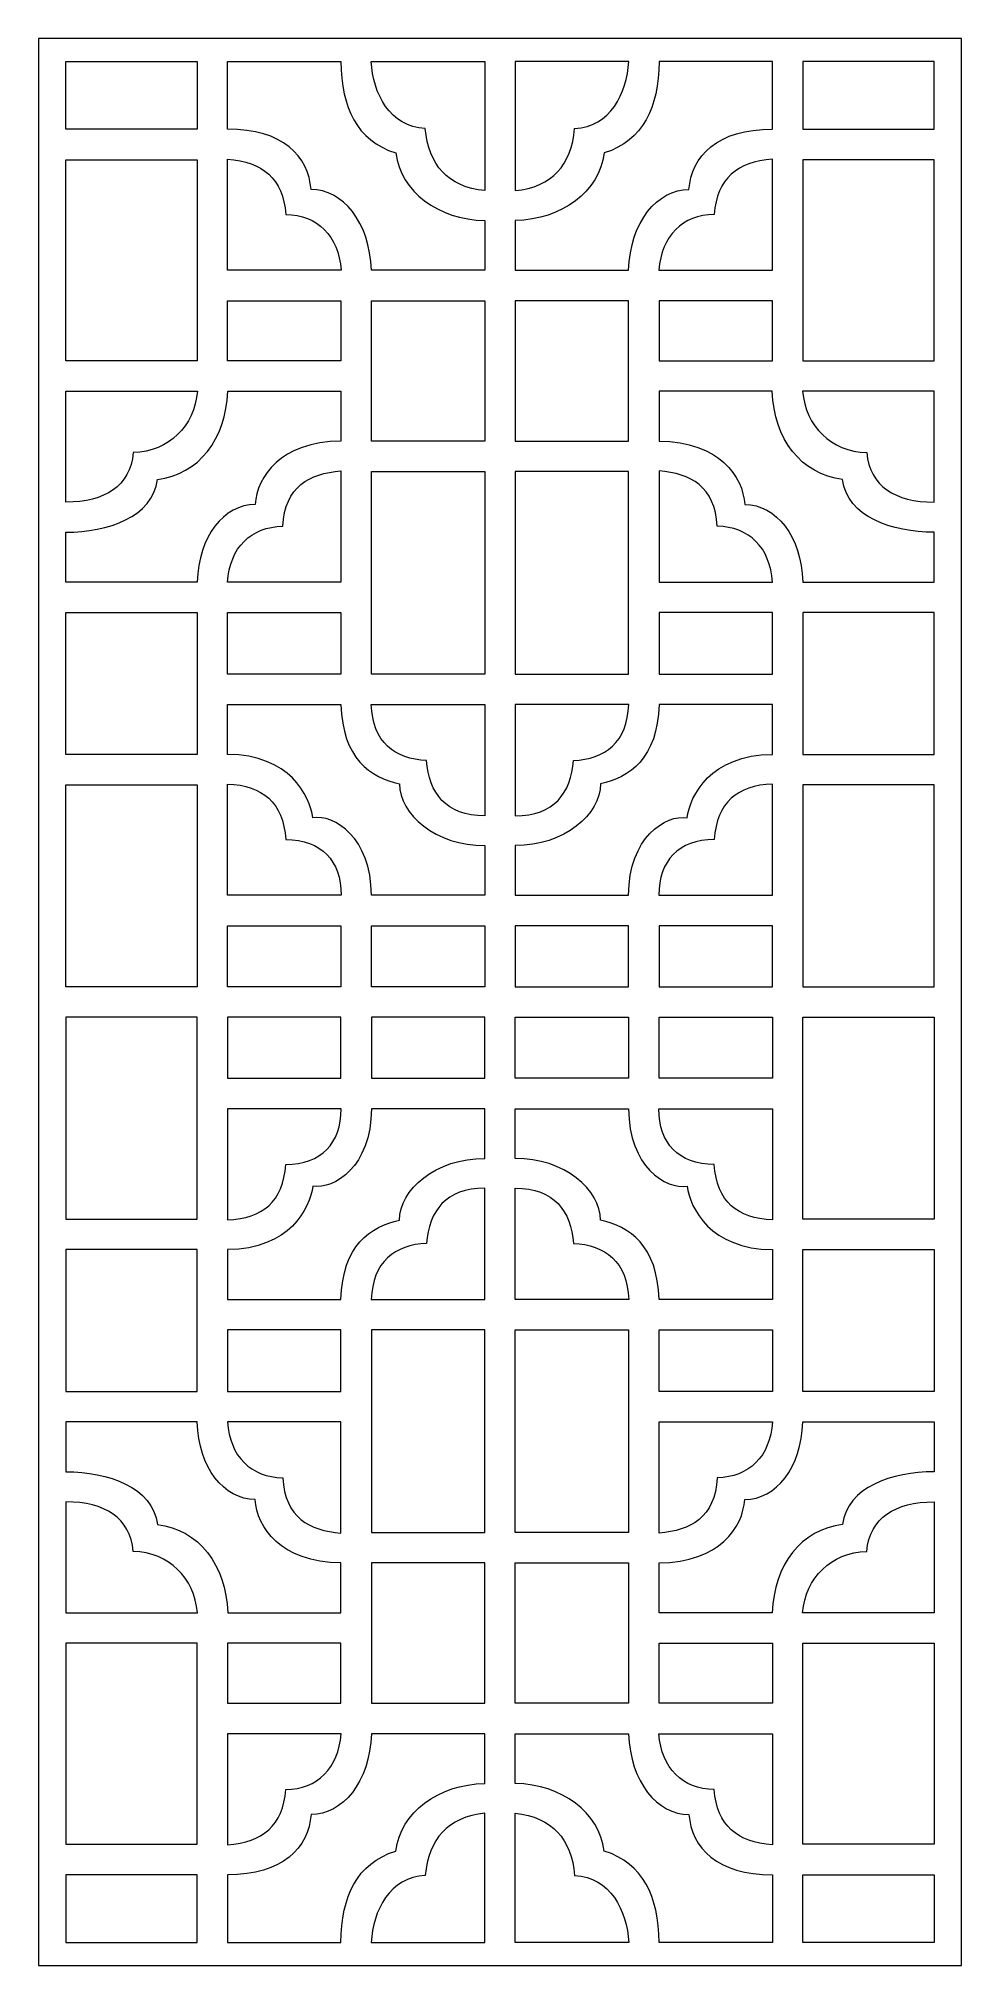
# Model space of a CAD drawing. Header units: centimetres. Extents: x 1.5 to 10.1, y -9 to 9.
import ezdxf

# ---------------------------------------------------------------- set-up
doc = ezdxf.new("R2010")
doc.units = ezdxf.units.CM
doc.header["$MEASUREMENT"] = 0
doc.layers.add('layer 1', color=7, linetype='Continuous')

msp = doc.modelspace()

# ---------------------------------------------------------------- linework, layer by layer
at = {"layer": 'layer 1', "color": 250, "lineweight": 9}
for points, knots in [([(1.50052, 9.00077), (1.50052, 9.00077), (10.12676, 9.00077), (10.12676, 9.00077), (10.12676, 9.00077), (10.12676, 9.00077), (10.12676, -9.0002), (10.12676, -9.0002), (10.12676, -9.0002), (10.12676, -9.0002), (1.50052, -9.0002), (1.50052, -9.0002), (1.50052, -9.0002), (1.50052, -9.0002), (1.50052, 9.00077), (1.50052, 9.00077)], [0, 0, 0, 0, 0.2, 0.2, 0.2, 0.2, 0.4, 0.4, 0.4, 0.4, 0.6, 0.6, 0.6, 0.6, 1, 1, 1, 1]), ([(1.75643, 8.15314), (1.75643, 8.15314), (2.98343, 8.15314), (2.98343, 8.15314), (2.98343, 8.15314), (2.98343, 8.15314), (2.98343, 8.78596), (2.98343, 8.78596), (2.98343, 8.78596), (2.98343, 8.78596), (1.75643, 8.78596), (1.75643, 8.78596), (1.75643, 8.78596), (1.75643, 8.78596), (1.75643, 8.15314), (1.75643, 8.15314)], [0, 0, 0, 0, 0.2, 0.2, 0.2, 0.2, 0.4, 0.4, 0.4, 0.4, 0.6, 0.6, 0.6, 0.6, 1, 1, 1, 1]), ([(3.26782, 8.78596), (3.26782, 8.78596), (3.26782, 8.1533), (3.26782, 8.1533), (3.26782, 8.1533), (3.78084, 8.15797), (4.02492, 7.90026), (4.04768, 7.59012), (4.04768, 7.59012), (4.3394, 7.59383), (4.5975, 7.28835), (4.61152, 6.83626), (4.61152, 6.83626), (4.61152, 6.83626), (5.67143, 6.83626), (5.67143, 6.83626), (5.67143, 6.83626), (5.67143, 6.83626), (5.67143, 7.30009), (5.67143, 7.30009), (5.67143, 7.30009), (5.23464, 7.30944), (4.8866, 7.56992), (4.83875, 7.93203), (4.83875, 7.93203), (4.47315, 8.04984), (4.33226, 8.35062), (4.32696, 8.78596), (4.32696, 8.78596), (4.32696, 8.78596), (3.26782, 8.78596), (3.26782, 8.78596)], [0, 0, 0, 0, 0.11111111, 0.11111111, 0.11111111, 0.11111111, 0.22222222, 0.22222222, 0.22222222, 0.22222222, 0.33333333, 0.33333333, 0.33333333, 0.33333333, 0.44444444, 0.44444444, 0.44444444, 0.44444444, 0.55555556, 0.55555556, 0.55555556, 0.55555556, 0.66666667, 0.66666667, 0.66666667, 0.66666667, 0.77777778, 0.77777778, 0.77777778, 0.77777778, 1, 1, 1, 1]), ([(5.11572, 8.16181), (5.14267, 7.81865), (5.32837, 7.6146), (5.67143, 7.57964), (5.67143, 7.57964), (5.67143, 7.57964), (5.67143, 8.78596), (5.67143, 8.78596), (5.67143, 8.78596), (5.67143, 8.78596), (4.61079, 8.78596), (4.61079, 8.78596), (4.61079, 8.78596), (4.62377, 8.491), (4.78539, 8.17092), (5.11572, 8.16181)], [0, 0, 0, 0, 0.2, 0.2, 0.2, 0.2, 0.4, 0.4, 0.4, 0.4, 0.6, 0.6, 0.6, 0.6, 1, 1, 1, 1]), ([(8.35939, 8.78596), (8.35939, 8.78596), (8.35939, 8.1533), (8.35939, 8.1533), (8.35939, 8.1533), (7.84637, 8.15797), (7.60229, 7.90026), (7.57953, 7.59012), (7.57953, 7.59012), (7.28781, 7.59383), (7.02971, 7.28835), (7.01569, 6.83626), (7.01569, 6.83626), (7.01569, 6.83626), (5.95578, 6.83626), (5.95578, 6.83626), (5.95578, 6.83626), (5.95578, 6.83626), (5.95578, 7.30009), (5.95578, 7.30009), (5.95578, 7.30009), (6.39256, 7.30944), (6.7406, 7.56992), (6.78846, 7.93203), (6.78846, 7.93203), (7.15405, 8.04984), (7.29495, 8.35062), (7.30024, 8.78596), (7.30024, 8.78596), (7.30024, 8.78596), (8.35939, 8.78596), (8.35939, 8.78596)], [0, 0, 0, 0, 0.11111111, 0.11111111, 0.11111111, 0.11111111, 0.22222222, 0.22222222, 0.22222222, 0.22222222, 0.33333333, 0.33333333, 0.33333333, 0.33333333, 0.44444444, 0.44444444, 0.44444444, 0.44444444, 0.55555556, 0.55555556, 0.55555556, 0.55555556, 0.66666667, 0.66666667, 0.66666667, 0.66666667, 0.77777778, 0.77777778, 0.77777778, 0.77777778, 1, 1, 1, 1]), ([(6.51148, 8.16181), (6.48453, 7.81865), (6.29883, 7.6146), (5.95578, 7.57964), (5.95578, 7.57964), (5.95578, 7.57964), (5.95578, 8.78596), (5.95578, 8.78596), (5.95578, 8.78596), (5.95578, 8.78596), (7.01642, 8.78596), (7.01642, 8.78596), (7.01642, 8.78596), (7.00344, 8.491), (6.84181, 8.17092), (6.51148, 8.16181)], [0, 0, 0, 0, 0.2, 0.2, 0.2, 0.2, 0.4, 0.4, 0.4, 0.4, 0.6, 0.6, 0.6, 0.6, 1, 1, 1, 1]), ([(9.87078, 8.15314), (9.87078, 8.15314), (8.64378, 8.15314), (8.64378, 8.15314), (8.64378, 8.15314), (8.64378, 8.15314), (8.64378, 8.78596), (8.64378, 8.78596), (8.64378, 8.78596), (8.64378, 8.78596), (9.87078, 8.78596), (9.87078, 8.78596), (9.87078, 8.78596), (9.87078, 8.78596), (9.87078, 8.15314), (9.87078, 8.15314)], [0, 0, 0, 0, 0.2, 0.2, 0.2, 0.2, 0.4, 0.4, 0.4, 0.4, 0.6, 0.6, 0.6, 0.6, 1, 1, 1, 1]), ([(1.75643, 5.99024), (1.75643, 5.99024), (2.98343, 5.99024), (2.98343, 5.99024), (2.98343, 5.99024), (2.98343, 5.99024), (2.98343, 7.86873), (2.98343, 7.86873), (2.98343, 7.86873), (2.98343, 7.86873), (1.75643, 7.86873), (1.75643, 7.86873), (1.75643, 7.86873), (1.75643, 7.86873), (1.75643, 5.99024), (1.75643, 5.99024)], [0, 0, 0, 0, 0.2, 0.2, 0.2, 0.2, 0.4, 0.4, 0.4, 0.4, 0.6, 0.6, 0.6, 0.6, 1, 1, 1, 1]), ([(3.81102, 7.35786), (3.7854, 7.69675), (3.59387, 7.84686), (3.26782, 7.87495), (3.26782, 7.87495), (3.26782, 7.87495), (3.26782, 6.83626), (3.26782, 6.83626), (3.26782, 6.83626), (3.26782, 6.83626), (4.32792, 6.83626), (4.32792, 6.83626), (4.32792, 6.83626), (4.30538, 7.15955), (4.10588, 7.35232), (3.81102, 7.35786)], [0, 0, 0, 0, 0.2, 0.2, 0.2, 0.2, 0.4, 0.4, 0.4, 0.4, 0.6, 0.6, 0.6, 0.6, 1, 1, 1, 1]), ([(7.81618, 7.35786), (7.84181, 7.69675), (8.03333, 7.84686), (8.35939, 7.87495), (8.35939, 7.87495), (8.35939, 7.87495), (8.35939, 6.83626), (8.35939, 6.83626), (8.35939, 6.83626), (8.35939, 6.83626), (7.29929, 6.83626), (7.29929, 6.83626), (7.29929, 6.83626), (7.32183, 7.15955), (7.52133, 7.35232), (7.81618, 7.35786)], [0, 0, 0, 0, 0.2, 0.2, 0.2, 0.2, 0.4, 0.4, 0.4, 0.4, 0.6, 0.6, 0.6, 0.6, 1, 1, 1, 1]), ([(9.87078, 5.99024), (9.87078, 5.99024), (8.64378, 5.99024), (8.64378, 5.99024), (8.64378, 5.99024), (8.64378, 5.99024), (8.64378, 7.86873), (8.64378, 7.86873), (8.64378, 7.86873), (8.64378, 7.86873), (9.87078, 7.86873), (9.87078, 7.86873), (9.87078, 7.86873), (9.87078, 7.86873), (9.87078, 5.99024), (9.87078, 5.99024)], [0, 0, 0, 0, 0.2, 0.2, 0.2, 0.2, 0.4, 0.4, 0.4, 0.4, 0.6, 0.6, 0.6, 0.6, 1, 1, 1, 1]), ([(4.32745, 5.99024), (4.32745, 5.99024), (4.32745, 6.55185), (4.32745, 6.55185), (4.32745, 6.55185), (4.32745, 6.55185), (3.26782, 6.55185), (3.26782, 6.55185), (3.26782, 6.55185), (3.26782, 6.55185), (3.26782, 5.99024), (3.26782, 5.99024), (3.26782, 5.99024), (3.26782, 5.99024), (4.32745, 5.99024), (4.32745, 5.99024)], [0, 0, 0, 0, 0.2, 0.2, 0.2, 0.2, 0.4, 0.4, 0.4, 0.4, 0.6, 0.6, 0.6, 0.6, 1, 1, 1, 1]), ([(5.67143, 5.24041), (5.67143, 5.24041), (5.67143, 6.55185), (5.67143, 6.55185), (5.67143, 6.55185), (5.67143, 6.55185), (4.61186, 6.55185), (4.61186, 6.55185), (4.61186, 6.55185), (4.61186, 6.55185), (4.61186, 5.24041), (4.61186, 5.24041), (4.61186, 5.24041), (4.61186, 5.24041), (5.67143, 5.24041), (5.67143, 5.24041)], [0, 0, 0, 0, 0.2, 0.2, 0.2, 0.2, 0.4, 0.4, 0.4, 0.4, 0.6, 0.6, 0.6, 0.6, 1, 1, 1, 1]), ([(5.95578, 5.24041), (5.95578, 5.24041), (5.95578, 6.55185), (5.95578, 6.55185), (5.95578, 6.55185), (5.95578, 6.55185), (7.01535, 6.55185), (7.01535, 6.55185), (7.01535, 6.55185), (7.01535, 6.55185), (7.01535, 5.24041), (7.01535, 5.24041), (7.01535, 5.24041), (7.01535, 5.24041), (5.95578, 5.24041), (5.95578, 5.24041)], [0, 0, 0, 0, 0.2, 0.2, 0.2, 0.2, 0.4, 0.4, 0.4, 0.4, 0.6, 0.6, 0.6, 0.6, 1, 1, 1, 1]), ([(7.29976, 5.99024), (7.29976, 5.99024), (7.29976, 6.55185), (7.29976, 6.55185), (7.29976, 6.55185), (7.29976, 6.55185), (8.35939, 6.55185), (8.35939, 6.55185), (8.35939, 6.55185), (8.35939, 6.55185), (8.35939, 5.99024), (8.35939, 5.99024), (8.35939, 5.99024), (8.35939, 5.99024), (7.29976, 5.99024), (7.29976, 5.99024)], [0, 0, 0, 0, 0.2, 0.2, 0.2, 0.2, 0.4, 0.4, 0.4, 0.4, 0.6, 0.6, 0.6, 0.6, 1, 1, 1, 1]), ([(1.75643, 3.92351), (1.75643, 3.92351), (2.9831, 3.92351), (2.9831, 3.92351), (2.9831, 3.92351), (2.99638, 4.35113), (3.23211, 4.64701), (3.52683, 4.64781), (3.52683, 4.64781), (3.54248, 4.91158), (3.76033, 5.22932), (4.32745, 5.2406), (4.32745, 5.2406), (4.32745, 5.2406), (4.32745, 5.70581), (4.32745, 5.70581), (4.32745, 5.70581), (4.32745, 5.70581), (3.26839, 5.70581), (3.26839, 5.70581), (3.26839, 5.70581), (3.25502, 5.25884), (2.99632, 4.92751), (2.61112, 4.88196), (2.61112, 4.88196), (2.56765, 4.53091), (2.14911, 4.38719), (1.75643, 4.38937), (1.75643, 4.38937), (1.75643, 4.38937), (1.75643, 3.92351), (1.75643, 3.92351)], [0, 0, 0, 0, 0.11111111, 0.11111111, 0.11111111, 0.11111111, 0.22222222, 0.22222222, 0.22222222, 0.22222222, 0.33333333, 0.33333333, 0.33333333, 0.33333333, 0.44444444, 0.44444444, 0.44444444, 0.44444444, 0.55555556, 0.55555556, 0.55555556, 0.55555556, 0.66666667, 0.66666667, 0.66666667, 0.66666667, 0.77777778, 0.77777778, 0.77777778, 0.77777778, 1, 1, 1, 1]), ([(2.38621, 5.13286), (2.72155, 5.14101), (2.95724, 5.38106), (2.98488, 5.70581), (2.98488, 5.70581), (2.98488, 5.70581), (1.75643, 5.70581), (1.75643, 5.70581), (1.75643, 5.70581), (1.75643, 5.70581), (1.75643, 4.66921), (1.75643, 4.66921), (1.75643, 4.66921), (2.12241, 4.67273), (2.358, 4.81736), (2.38621, 5.13286)], [0, 0, 0, 0, 0.2, 0.2, 0.2, 0.2, 0.4, 0.4, 0.4, 0.4, 0.6, 0.6, 0.6, 0.6, 1, 1, 1, 1]), ([(9.87078, 3.92351), (9.87078, 3.92351), (8.64411, 3.92351), (8.64411, 3.92351), (8.64411, 3.92351), (8.63083, 4.35113), (8.3951, 4.64701), (8.10038, 4.64781), (8.10038, 4.64781), (8.08473, 4.91158), (7.86688, 5.22932), (7.29976, 5.2406), (7.29976, 5.2406), (7.29976, 5.2406), (7.29976, 5.70581), (7.29976, 5.70581), (7.29976, 5.70581), (7.29976, 5.70581), (8.35882, 5.70581), (8.35882, 5.70581), (8.35882, 5.70581), (8.37219, 5.25884), (8.63089, 4.92751), (9.01608, 4.88196), (9.01608, 4.88196), (9.05956, 4.53091), (9.4781, 4.38719), (9.87078, 4.38937), (9.87078, 4.38937), (9.87078, 4.38937), (9.87078, 3.92351), (9.87078, 3.92351)], [0, 0, 0, 0, 0.11111111, 0.11111111, 0.11111111, 0.11111111, 0.22222222, 0.22222222, 0.22222222, 0.22222222, 0.33333333, 0.33333333, 0.33333333, 0.33333333, 0.44444444, 0.44444444, 0.44444444, 0.44444444, 0.55555556, 0.55555556, 0.55555556, 0.55555556, 0.66666667, 0.66666667, 0.66666667, 0.66666667, 0.77777778, 0.77777778, 0.77777778, 0.77777778, 1, 1, 1, 1]), ([(9.241, 5.13286), (8.90566, 5.14101), (8.66996, 5.38106), (8.64233, 5.70581), (8.64233, 5.70581), (8.64233, 5.70581), (9.87078, 5.70581), (9.87078, 5.70581), (9.87078, 5.70581), (9.87078, 5.70581), (9.87078, 4.66921), (9.87078, 4.66921), (9.87078, 4.66921), (9.50479, 4.67273), (9.26921, 4.81736), (9.241, 5.13286)], [0, 0, 0, 0, 0.2, 0.2, 0.2, 0.2, 0.4, 0.4, 0.4, 0.4, 0.6, 0.6, 0.6, 0.6, 1, 1, 1, 1]), ([(4.32745, 3.92351), (4.32745, 3.92351), (4.32745, 4.96225), (4.32745, 4.96225), (4.32745, 4.96225), (4.02891, 4.93678), (3.80518, 4.81659), (3.78365, 4.44511), (3.78365, 4.44511), (3.48571, 4.43951), (3.28928, 4.24696), (3.26671, 3.92351), (3.26671, 3.92351), (3.26671, 3.92351), (4.32745, 3.92351), (4.32745, 3.92351)], [0, 0, 0, 0, 0.2, 0.2, 0.2, 0.2, 0.4, 0.4, 0.4, 0.4, 0.6, 0.6, 0.6, 0.6, 1, 1, 1, 1]), ([(5.67143, 3.06359), (5.67143, 3.06359), (5.67143, 4.95599), (5.67143, 4.95599), (5.67143, 4.95599), (5.67143, 4.95599), (4.61186, 4.95599), (4.61186, 4.95599), (4.61186, 4.95599), (4.61186, 4.95599), (4.61186, 3.06359), (4.61186, 3.06359), (4.61186, 3.06359), (4.61186, 3.06359), (5.67143, 3.06359), (5.67143, 3.06359)], [0, 0, 0, 0, 0.2, 0.2, 0.2, 0.2, 0.4, 0.4, 0.4, 0.4, 0.6, 0.6, 0.6, 0.6, 1, 1, 1, 1]), ([(5.95578, 3.06359), (5.95578, 3.06359), (5.95578, 4.95599), (5.95578, 4.95599), (5.95578, 4.95599), (5.95578, 4.95599), (7.01535, 4.95599), (7.01535, 4.95599), (7.01535, 4.95599), (7.01535, 4.95599), (7.01535, 3.06359), (7.01535, 3.06359), (7.01535, 3.06359), (7.01535, 3.06359), (5.95578, 3.06359), (5.95578, 3.06359)], [0, 0, 0, 0, 0.2, 0.2, 0.2, 0.2, 0.4, 0.4, 0.4, 0.4, 0.6, 0.6, 0.6, 0.6, 1, 1, 1, 1]), ([(7.29976, 3.92351), (7.29976, 3.92351), (7.29976, 4.96225), (7.29976, 4.96225), (7.29976, 4.96225), (7.5983, 4.93678), (7.82203, 4.81659), (7.84356, 4.44511), (7.84356, 4.44511), (8.14149, 4.43951), (8.33792, 4.24696), (8.3605, 3.92351), (8.3605, 3.92351), (8.3605, 3.92351), (7.29976, 3.92351), (7.29976, 3.92351)], [0, 0, 0, 0, 0.2, 0.2, 0.2, 0.2, 0.4, 0.4, 0.4, 0.4, 0.6, 0.6, 0.6, 0.6, 1, 1, 1, 1]), ([(1.75643, 2.31377), (1.75643, 2.31377), (2.98343, 2.31377), (2.98343, 2.31377), (2.98343, 2.31377), (2.98343, 2.31377), (2.98343, 3.6391), (2.98343, 3.6391), (2.98343, 3.6391), (2.98343, 3.6391), (1.75643, 3.6391), (1.75643, 3.6391), (1.75643, 3.6391), (1.75643, 3.6391), (1.75643, 2.31377), (1.75643, 2.31377)], [0, 0, 0, 0, 0.2, 0.2, 0.2, 0.2, 0.4, 0.4, 0.4, 0.4, 0.6, 0.6, 0.6, 0.6, 1, 1, 1, 1]), ([(3.26782, 3.06359), (3.26782, 3.06359), (4.32745, 3.06359), (4.32745, 3.06359), (4.32745, 3.06359), (4.32745, 3.06359), (4.32745, 3.6391), (4.32745, 3.6391), (4.32745, 3.6391), (4.32745, 3.6391), (3.26782, 3.6391), (3.26782, 3.6391), (3.26782, 3.6391), (3.26782, 3.6391), (3.26782, 3.06359), (3.26782, 3.06359)], [0, 0, 0, 0, 0.2, 0.2, 0.2, 0.2, 0.4, 0.4, 0.4, 0.4, 0.6, 0.6, 0.6, 0.6, 1, 1, 1, 1]), ([(8.35939, 3.06359), (8.35939, 3.06359), (7.29976, 3.06359), (7.29976, 3.06359), (7.29976, 3.06359), (7.29976, 3.06359), (7.29976, 3.6391), (7.29976, 3.6391), (7.29976, 3.6391), (7.29976, 3.6391), (8.35939, 3.6391), (8.35939, 3.6391), (8.35939, 3.6391), (8.35939, 3.6391), (8.35939, 3.06359), (8.35939, 3.06359)], [0, 0, 0, 0, 0.2, 0.2, 0.2, 0.2, 0.4, 0.4, 0.4, 0.4, 0.6, 0.6, 0.6, 0.6, 1, 1, 1, 1]), ([(9.87078, 2.31377), (9.87078, 2.31377), (8.64378, 2.31377), (8.64378, 2.31377), (8.64378, 2.31377), (8.64378, 2.31377), (8.64378, 3.6391), (8.64378, 3.6391), (8.64378, 3.6391), (8.64378, 3.6391), (9.87078, 3.6391), (9.87078, 3.6391), (9.87078, 3.6391), (9.87078, 3.6391), (9.87078, 2.31377), (9.87078, 2.31377)], [0, 0, 0, 0, 0.2, 0.2, 0.2, 0.2, 0.4, 0.4, 0.4, 0.4, 0.6, 0.6, 0.6, 0.6, 1, 1, 1, 1]), ([(3.26782, 2.31391), (3.84667, 2.30859), (4.0379, 1.92785), (4.06342, 1.72095), (4.06342, 1.72095), (4.2648, 1.75396), (4.60779, 1.54064), (4.61219, 0.99684), (4.61219, 0.99684), (4.61219, 0.99684), (5.67143, 0.99684), (5.67143, 0.99684), (5.67143, 0.99684), (5.67143, 0.99684), (5.67143, 1.46212), (5.67143, 1.46212), (5.67143, 1.46212), (5.21663, 1.45625), (4.86944, 1.75696), (4.8758, 2.03858), (4.8758, 2.03858), (4.60216, 2.09393), (4.34113, 2.27741), (4.32709, 2.77919), (4.32709, 2.77919), (4.32709, 2.77919), (3.26782, 2.77919), (3.26782, 2.77919), (3.26782, 2.77919), (3.26782, 2.77919), (3.26782, 2.31391), (3.26782, 2.31391)], [0, 0, 0, 0, 0.11111111, 0.11111111, 0.11111111, 0.11111111, 0.22222222, 0.22222222, 0.22222222, 0.22222222, 0.33333333, 0.33333333, 0.33333333, 0.33333333, 0.44444444, 0.44444444, 0.44444444, 0.44444444, 0.55555556, 0.55555556, 0.55555556, 0.55555556, 0.66666667, 0.66666667, 0.66666667, 0.66666667, 0.77777778, 0.77777778, 0.77777778, 0.77777778, 1, 1, 1, 1]), ([(5.1276, 2.25759), (5.15068, 1.95275), (5.30632, 1.73716), (5.67143, 1.74045), (5.67143, 1.74045), (5.67143, 1.74045), (5.67143, 2.77919), (5.67143, 2.77919), (5.67143, 2.77919), (5.67143, 2.77919), (4.61068, 2.77919), (4.61068, 2.77919), (4.61068, 2.77919), (4.62084, 2.43117), (4.83272, 2.26311), (5.1276, 2.25759)], [0, 0, 0, 0, 0.2, 0.2, 0.2, 0.2, 0.4, 0.4, 0.4, 0.4, 0.6, 0.6, 0.6, 0.6, 1, 1, 1, 1]), ([(8.35939, 2.31391), (7.78054, 2.30859), (7.58931, 1.92785), (7.56378, 1.72095), (7.56378, 1.72095), (7.36241, 1.75396), (7.01942, 1.54064), (7.01501, 0.99684), (7.01501, 0.99684), (7.01501, 0.99684), (5.95578, 0.99684), (5.95578, 0.99684), (5.95578, 0.99684), (5.95578, 0.99684), (5.95578, 1.46212), (5.95578, 1.46212), (5.95578, 1.46212), (6.41058, 1.45625), (6.75776, 1.75696), (6.7514, 2.03858), (6.7514, 2.03858), (7.02505, 2.09393), (7.28608, 2.27741), (7.30012, 2.77919), (7.30012, 2.77919), (7.30012, 2.77919), (8.35939, 2.77919), (8.35939, 2.77919), (8.35939, 2.77919), (8.35939, 2.77919), (8.35939, 2.31391), (8.35939, 2.31391)], [0, 0, 0, 0, 0.11111111, 0.11111111, 0.11111111, 0.11111111, 0.22222222, 0.22222222, 0.22222222, 0.22222222, 0.33333333, 0.33333333, 0.33333333, 0.33333333, 0.44444444, 0.44444444, 0.44444444, 0.44444444, 0.55555556, 0.55555556, 0.55555556, 0.55555556, 0.66666667, 0.66666667, 0.66666667, 0.66666667, 0.77777778, 0.77777778, 0.77777778, 0.77777778, 1, 1, 1, 1]), ([(6.49961, 2.25759), (6.47653, 1.95275), (6.32089, 1.73716), (5.95578, 1.74045), (5.95578, 1.74045), (5.95578, 1.74045), (5.95578, 2.77919), (5.95578, 2.77919), (5.95578, 2.77919), (5.95578, 2.77919), (7.01653, 2.77919), (7.01653, 2.77919), (7.01653, 2.77919), (7.00636, 2.43117), (6.79449, 2.26311), (6.49961, 2.25759)], [0, 0, 0, 0, 0.2, 0.2, 0.2, 0.2, 0.4, 0.4, 0.4, 0.4, 0.6, 0.6, 0.6, 0.6, 1, 1, 1, 1]), ([(1.75643, 0.1425), (1.75643, 0.1425), (2.98343, 0.1425), (2.98343, 0.1425), (2.98343, 0.1425), (2.98343, 0.1425), (2.98343, 2.02937), (2.98343, 2.02937), (2.98343, 2.02937), (2.98343, 2.02937), (1.75643, 2.02937), (1.75643, 2.02937), (1.75643, 2.02937), (1.75643, 2.02937), (1.75643, 0.1425), (1.75643, 0.1425)], [0, 0, 0, 0, 0.2, 0.2, 0.2, 0.2, 0.4, 0.4, 0.4, 0.4, 0.6, 0.6, 0.6, 0.6, 1, 1, 1, 1]), ([(3.81165, 1.51849), (3.786, 1.86597), (3.59416, 2.02431), (3.26782, 2.03557), (3.26782, 2.03557), (3.26782, 2.03557), (3.26782, 0.99684), (3.26782, 0.99684), (3.26782, 0.99684), (3.26782, 0.99684), (4.32855, 0.99684), (4.32855, 0.99684), (4.32855, 0.99684), (4.32785, 1.32489), (4.14429, 1.51241), (3.81165, 1.51849)], [0, 0, 0, 0, 0.2, 0.2, 0.2, 0.2, 0.4, 0.4, 0.4, 0.4, 0.6, 0.6, 0.6, 0.6, 1, 1, 1, 1]), ([(7.81556, 1.51849), (7.84121, 1.86597), (8.03305, 2.02431), (8.35939, 2.03557), (8.35939, 2.03557), (8.35939, 2.03557), (8.35939, 0.99684), (8.35939, 0.99684), (8.35939, 0.99684), (8.35939, 0.99684), (7.29865, 0.99684), (7.29865, 0.99684), (7.29865, 0.99684), (7.29936, 1.32489), (7.48292, 1.51241), (7.81556, 1.51849)], [0, 0, 0, 0, 0.2, 0.2, 0.2, 0.2, 0.4, 0.4, 0.4, 0.4, 0.6, 0.6, 0.6, 0.6, 1, 1, 1, 1]), ([(9.87078, 0.1425), (9.87078, 0.1425), (8.64378, 0.1425), (8.64378, 0.1425), (8.64378, 0.1425), (8.64378, 0.1425), (8.64378, 2.02937), (8.64378, 2.02937), (8.64378, 2.02937), (8.64378, 2.02937), (9.87078, 2.02937), (9.87078, 2.02937), (9.87078, 2.02937), (9.87078, 2.02937), (9.87078, 0.1425), (9.87078, 0.1425)], [0, 0, 0, 0, 0.2, 0.2, 0.2, 0.2, 0.4, 0.4, 0.4, 0.4, 0.6, 0.6, 0.6, 0.6, 1, 1, 1, 1]), ([(4.32745, 0.71246), (4.32745, 0.71246), (3.26782, 0.71246), (3.26782, 0.71246), (3.26782, 0.71246), (3.26782, 0.71246), (3.26782, 0.1425), (3.26782, 0.1425), (3.26782, 0.1425), (3.26782, 0.1425), (4.32745, 0.1425), (4.32745, 0.1425), (4.32745, 0.1425), (4.32745, 0.1425), (4.32745, 0.71246), (4.32745, 0.71246)], [0, 0, 0, 0, 0.2, 0.2, 0.2, 0.2, 0.4, 0.4, 0.4, 0.4, 0.6, 0.6, 0.6, 0.6, 1, 1, 1, 1]), ([(5.67143, 0.71246), (5.67143, 0.71246), (4.61186, 0.71246), (4.61186, 0.71246), (4.61186, 0.71246), (4.61186, 0.71246), (4.61186, 0.1425), (4.61186, 0.1425), (4.61186, 0.1425), (4.61186, 0.1425), (5.67143, 0.1425), (5.67143, 0.1425), (5.67143, 0.1425), (5.67143, 0.1425), (5.67143, 0.71246), (5.67143, 0.71246)], [0, 0, 0, 0, 0.2, 0.2, 0.2, 0.2, 0.4, 0.4, 0.4, 0.4, 0.6, 0.6, 0.6, 0.6, 1, 1, 1, 1]), ([(5.95578, 0.71246), (5.95578, 0.71246), (7.01535, 0.71246), (7.01535, 0.71246), (7.01535, 0.71246), (7.01535, 0.71246), (7.01535, 0.1425), (7.01535, 0.1425), (7.01535, 0.1425), (7.01535, 0.1425), (5.95578, 0.1425), (5.95578, 0.1425), (5.95578, 0.1425), (5.95578, 0.1425), (5.95578, 0.71246), (5.95578, 0.71246)], [0, 0, 0, 0, 0.2, 0.2, 0.2, 0.2, 0.4, 0.4, 0.4, 0.4, 0.6, 0.6, 0.6, 0.6, 1, 1, 1, 1]), ([(7.29976, 0.71246), (7.29976, 0.71246), (8.35939, 0.71246), (8.35939, 0.71246), (8.35939, 0.71246), (8.35939, 0.71246), (8.35939, 0.1425), (8.35939, 0.1425), (8.35939, 0.1425), (8.35939, 0.1425), (7.29976, 0.1425), (7.29976, 0.1425), (7.29976, 0.1425), (7.29976, 0.1425), (7.29976, 0.71246), (7.29976, 0.71246)], [0, 0, 0, 0, 0.2, 0.2, 0.2, 0.2, 0.4, 0.4, 0.4, 0.4, 0.6, 0.6, 0.6, 0.6, 1, 1, 1, 1]), ([(1.75643, -0.14184), (1.75643, -0.14184), (2.98343, -0.14184), (2.98343, -0.14184), (2.98343, -0.14184), (2.98343, -0.14184), (2.98343, -2.02871), (2.98343, -2.02871), (2.98343, -2.02871), (2.98343, -2.02871), (1.75643, -2.02871), (1.75643, -2.02871), (1.75643, -2.02871), (1.75643, -2.02871), (1.75643, -0.14184), (1.75643, -0.14184)], [0, 0, 0, 0, 0.2, 0.2, 0.2, 0.2, 0.4, 0.4, 0.4, 0.4, 0.6, 0.6, 0.6, 0.6, 1, 1, 1, 1]), ([(4.32745, -0.7118), (4.32745, -0.7118), (3.26782, -0.7118), (3.26782, -0.7118), (3.26782, -0.7118), (3.26782, -0.7118), (3.26782, -0.14184), (3.26782, -0.14184), (3.26782, -0.14184), (3.26782, -0.14184), (4.32745, -0.14184), (4.32745, -0.14184), (4.32745, -0.14184), (4.32745, -0.14184), (4.32745, -0.7118), (4.32745, -0.7118)], [0, 0, 0, 0, 0.2, 0.2, 0.2, 0.2, 0.4, 0.4, 0.4, 0.4, 0.6, 0.6, 0.6, 0.6, 1, 1, 1, 1]), ([(5.67143, -0.7118), (5.67143, -0.7118), (4.61186, -0.7118), (4.61186, -0.7118), (4.61186, -0.7118), (4.61186, -0.7118), (4.61186, -0.14184), (4.61186, -0.14184), (4.61186, -0.14184), (4.61186, -0.14184), (5.67143, -0.14184), (5.67143, -0.14184), (5.67143, -0.14184), (5.67143, -0.14184), (5.67143, -0.7118), (5.67143, -0.7118)], [0, 0, 0, 0, 0.2, 0.2, 0.2, 0.2, 0.4, 0.4, 0.4, 0.4, 0.6, 0.6, 0.6, 0.6, 1, 1, 1, 1]), ([(5.95578, -0.7118), (5.95578, -0.7118), (7.01535, -0.7118), (7.01535, -0.7118), (7.01535, -0.7118), (7.01535, -0.7118), (7.01535, -0.14184), (7.01535, -0.14184), (7.01535, -0.14184), (7.01535, -0.14184), (5.95578, -0.14184), (5.95578, -0.14184), (5.95578, -0.14184), (5.95578, -0.14184), (5.95578, -0.7118), (5.95578, -0.7118)], [0, 0, 0, 0, 0.2, 0.2, 0.2, 0.2, 0.4, 0.4, 0.4, 0.4, 0.6, 0.6, 0.6, 0.6, 1, 1, 1, 1]), ([(7.29976, -0.7118), (7.29976, -0.7118), (8.35939, -0.7118), (8.35939, -0.7118), (8.35939, -0.7118), (8.35939, -0.7118), (8.35939, -0.14184), (8.35939, -0.14184), (8.35939, -0.14184), (8.35939, -0.14184), (7.29976, -0.14184), (7.29976, -0.14184), (7.29976, -0.14184), (7.29976, -0.14184), (7.29976, -0.7118), (7.29976, -0.7118)], [0, 0, 0, 0, 0.2, 0.2, 0.2, 0.2, 0.4, 0.4, 0.4, 0.4, 0.6, 0.6, 0.6, 0.6, 1, 1, 1, 1]), ([(9.87078, -0.14184), (9.87078, -0.14184), (8.64378, -0.14184), (8.64378, -0.14184), (8.64378, -0.14184), (8.64378, -0.14184), (8.64378, -2.02871), (8.64378, -2.02871), (8.64378, -2.02871), (8.64378, -2.02871), (9.87078, -2.02871), (9.87078, -2.02871), (9.87078, -2.02871), (9.87078, -2.02871), (9.87078, -0.14184), (9.87078, -0.14184)], [0, 0, 0, 0, 0.2, 0.2, 0.2, 0.2, 0.4, 0.4, 0.4, 0.4, 0.6, 0.6, 0.6, 0.6, 1, 1, 1, 1]), ([(3.81165, -1.51783), (3.786, -1.86531), (3.59416, -2.02365), (3.26782, -2.03491), (3.26782, -2.03491), (3.26782, -2.03491), (3.26782, -0.99618), (3.26782, -0.99618), (3.26782, -0.99618), (3.26782, -0.99618), (4.32855, -0.99618), (4.32855, -0.99618), (4.32855, -0.99618), (4.32785, -1.32423), (4.14429, -1.51175), (3.81165, -1.51783)], [0, 0, 0, 0, 0.2, 0.2, 0.2, 0.2, 0.4, 0.4, 0.4, 0.4, 0.6, 0.6, 0.6, 0.6, 1, 1, 1, 1]), ([(3.26782, -2.31325), (3.84667, -2.30793), (4.0379, -1.92719), (4.06342, -1.72029), (4.06342, -1.72029), (4.2648, -1.7533), (4.60779, -1.53998), (4.61219, -0.99618), (4.61219, -0.99618), (4.61219, -0.99618), (5.67143, -0.99618), (5.67143, -0.99618), (5.67143, -0.99618), (5.67143, -0.99618), (5.67143, -1.46146), (5.67143, -1.46146), (5.67143, -1.46146), (5.21663, -1.45559), (4.86944, -1.7563), (4.8758, -2.03793), (4.8758, -2.03793), (4.60216, -2.09327), (4.34113, -2.27675), (4.32709, -2.77853), (4.32709, -2.77853), (4.32709, -2.77853), (3.26782, -2.77853), (3.26782, -2.77853), (3.26782, -2.77853), (3.26782, -2.77853), (3.26782, -2.31325), (3.26782, -2.31325)], [0, 0, 0, 0, 0.11111111, 0.11111111, 0.11111111, 0.11111111, 0.22222222, 0.22222222, 0.22222222, 0.22222222, 0.33333333, 0.33333333, 0.33333333, 0.33333333, 0.44444444, 0.44444444, 0.44444444, 0.44444444, 0.55555556, 0.55555556, 0.55555556, 0.55555556, 0.66666667, 0.66666667, 0.66666667, 0.66666667, 0.77777778, 0.77777778, 0.77777778, 0.77777778, 1, 1, 1, 1]), ([(8.35939, -2.31325), (7.78054, -2.30793), (7.58931, -1.92719), (7.56378, -1.72029), (7.56378, -1.72029), (7.36241, -1.7533), (7.01942, -1.53998), (7.01501, -0.99618), (7.01501, -0.99618), (7.01501, -0.99618), (5.95578, -0.99618), (5.95578, -0.99618), (5.95578, -0.99618), (5.95578, -0.99618), (5.95578, -1.46146), (5.95578, -1.46146), (5.95578, -1.46146), (6.41058, -1.45559), (6.75776, -1.7563), (6.7514, -2.03793), (6.7514, -2.03793), (7.02505, -2.09327), (7.28608, -2.27675), (7.30012, -2.77853), (7.30012, -2.77853), (7.30012, -2.77853), (8.35939, -2.77853), (8.35939, -2.77853), (8.35939, -2.77853), (8.35939, -2.77853), (8.35939, -2.31325), (8.35939, -2.31325)], [0, 0, 0, 0, 0.11111111, 0.11111111, 0.11111111, 0.11111111, 0.22222222, 0.22222222, 0.22222222, 0.22222222, 0.33333333, 0.33333333, 0.33333333, 0.33333333, 0.44444444, 0.44444444, 0.44444444, 0.44444444, 0.55555556, 0.55555556, 0.55555556, 0.55555556, 0.66666667, 0.66666667, 0.66666667, 0.66666667, 0.77777778, 0.77777778, 0.77777778, 0.77777778, 1, 1, 1, 1]), ([(7.81556, -1.51783), (7.84121, -1.86531), (8.03305, -2.02365), (8.35939, -2.03491), (8.35939, -2.03491), (8.35939, -2.03491), (8.35939, -0.99618), (8.35939, -0.99618), (8.35939, -0.99618), (8.35939, -0.99618), (7.29865, -0.99618), (7.29865, -0.99618), (7.29865, -0.99618), (7.29936, -1.32423), (7.48292, -1.51175), (7.81556, -1.51783)], [0, 0, 0, 0, 0.2, 0.2, 0.2, 0.2, 0.4, 0.4, 0.4, 0.4, 0.6, 0.6, 0.6, 0.6, 1, 1, 1, 1]), ([(5.1276, -2.25693), (5.15068, -1.95209), (5.30632, -1.7365), (5.67143, -1.73979), (5.67143, -1.73979), (5.67143, -1.73979), (5.67143, -2.77853), (5.67143, -2.77853), (5.67143, -2.77853), (5.67143, -2.77853), (4.61068, -2.77853), (4.61068, -2.77853), (4.61068, -2.77853), (4.62084, -2.43051), (4.83272, -2.26246), (5.1276, -2.25693)], [0, 0, 0, 0, 0.2, 0.2, 0.2, 0.2, 0.4, 0.4, 0.4, 0.4, 0.6, 0.6, 0.6, 0.6, 1, 1, 1, 1]), ([(6.49961, -2.25693), (6.47653, -1.95209), (6.32089, -1.7365), (5.95578, -1.73979), (5.95578, -1.73979), (5.95578, -1.73979), (5.95578, -2.77853), (5.95578, -2.77853), (5.95578, -2.77853), (5.95578, -2.77853), (7.01653, -2.77853), (7.01653, -2.77853), (7.01653, -2.77853), (7.00636, -2.43051), (6.79449, -2.26246), (6.49961, -2.25693)], [0, 0, 0, 0, 0.2, 0.2, 0.2, 0.2, 0.4, 0.4, 0.4, 0.4, 0.6, 0.6, 0.6, 0.6, 1, 1, 1, 1]), ([(1.75643, -2.31311), (1.75643, -2.31311), (2.98343, -2.31311), (2.98343, -2.31311), (2.98343, -2.31311), (2.98343, -2.31311), (2.98343, -3.63844), (2.98343, -3.63844), (2.98343, -3.63844), (2.98343, -3.63844), (1.75643, -3.63844), (1.75643, -3.63844), (1.75643, -3.63844), (1.75643, -3.63844), (1.75643, -2.31311), (1.75643, -2.31311)], [0, 0, 0, 0, 0.2, 0.2, 0.2, 0.2, 0.4, 0.4, 0.4, 0.4, 0.6, 0.6, 0.6, 0.6, 1, 1, 1, 1]), ([(9.87078, -2.31311), (9.87078, -2.31311), (8.64378, -2.31311), (8.64378, -2.31311), (8.64378, -2.31311), (8.64378, -2.31311), (8.64378, -3.63844), (8.64378, -3.63844), (8.64378, -3.63844), (8.64378, -3.63844), (9.87078, -3.63844), (9.87078, -3.63844), (9.87078, -3.63844), (9.87078, -3.63844), (9.87078, -2.31311), (9.87078, -2.31311)], [0, 0, 0, 0, 0.2, 0.2, 0.2, 0.2, 0.4, 0.4, 0.4, 0.4, 0.6, 0.6, 0.6, 0.6, 1, 1, 1, 1]), ([(3.26782, -3.06293), (3.26782, -3.06293), (4.32745, -3.06293), (4.32745, -3.06293), (4.32745, -3.06293), (4.32745, -3.06293), (4.32745, -3.63844), (4.32745, -3.63844), (4.32745, -3.63844), (4.32745, -3.63844), (3.26782, -3.63844), (3.26782, -3.63844), (3.26782, -3.63844), (3.26782, -3.63844), (3.26782, -3.06293), (3.26782, -3.06293)], [0, 0, 0, 0, 0.2, 0.2, 0.2, 0.2, 0.4, 0.4, 0.4, 0.4, 0.6, 0.6, 0.6, 0.6, 1, 1, 1, 1]), ([(5.67143, -3.06293), (5.67143, -3.06293), (5.67143, -4.95533), (5.67143, -4.95533), (5.67143, -4.95533), (5.67143, -4.95533), (4.61186, -4.95533), (4.61186, -4.95533), (4.61186, -4.95533), (4.61186, -4.95533), (4.61186, -3.06293), (4.61186, -3.06293), (4.61186, -3.06293), (4.61186, -3.06293), (5.67143, -3.06293), (5.67143, -3.06293)], [0, 0, 0, 0, 0.2, 0.2, 0.2, 0.2, 0.4, 0.4, 0.4, 0.4, 0.6, 0.6, 0.6, 0.6, 1, 1, 1, 1]), ([(5.95578, -3.06293), (5.95578, -3.06293), (5.95578, -4.95533), (5.95578, -4.95533), (5.95578, -4.95533), (5.95578, -4.95533), (7.01535, -4.95533), (7.01535, -4.95533), (7.01535, -4.95533), (7.01535, -4.95533), (7.01535, -3.06293), (7.01535, -3.06293), (7.01535, -3.06293), (7.01535, -3.06293), (5.95578, -3.06293), (5.95578, -3.06293)], [0, 0, 0, 0, 0.2, 0.2, 0.2, 0.2, 0.4, 0.4, 0.4, 0.4, 0.6, 0.6, 0.6, 0.6, 1, 1, 1, 1]), ([(8.35939, -3.06293), (8.35939, -3.06293), (7.29976, -3.06293), (7.29976, -3.06293), (7.29976, -3.06293), (7.29976, -3.06293), (7.29976, -3.63844), (7.29976, -3.63844), (7.29976, -3.63844), (7.29976, -3.63844), (8.35939, -3.63844), (8.35939, -3.63844), (8.35939, -3.63844), (8.35939, -3.63844), (8.35939, -3.06293), (8.35939, -3.06293)], [0, 0, 0, 0, 0.2, 0.2, 0.2, 0.2, 0.4, 0.4, 0.4, 0.4, 0.6, 0.6, 0.6, 0.6, 1, 1, 1, 1]), ([(1.75643, -3.92285), (1.75643, -3.92285), (2.9831, -3.92285), (2.9831, -3.92285), (2.9831, -3.92285), (2.99638, -4.35047), (3.23211, -4.64635), (3.52683, -4.64715), (3.52683, -4.64715), (3.54248, -4.91092), (3.76033, -5.22866), (4.32745, -5.23994), (4.32745, -5.23994), (4.32745, -5.23994), (4.32745, -5.70515), (4.32745, -5.70515), (4.32745, -5.70515), (4.32745, -5.70515), (3.26839, -5.70515), (3.26839, -5.70515), (3.26839, -5.70515), (3.25502, -5.25818), (2.99632, -4.92685), (2.61112, -4.8813), (2.61112, -4.8813), (2.56765, -4.53025), (2.14911, -4.38653), (1.75643, -4.38871), (1.75643, -4.38871), (1.75643, -4.38871), (1.75643, -3.92285), (1.75643, -3.92285)], [0, 0, 0, 0, 0.11111111, 0.11111111, 0.11111111, 0.11111111, 0.22222222, 0.22222222, 0.22222222, 0.22222222, 0.33333333, 0.33333333, 0.33333333, 0.33333333, 0.44444444, 0.44444444, 0.44444444, 0.44444444, 0.55555556, 0.55555556, 0.55555556, 0.55555556, 0.66666667, 0.66666667, 0.66666667, 0.66666667, 0.77777778, 0.77777778, 0.77777778, 0.77777778, 1, 1, 1, 1]), ([(4.32745, -3.92285), (4.32745, -3.92285), (4.32745, -4.96159), (4.32745, -4.96159), (4.32745, -4.96159), (4.02891, -4.93612), (3.80518, -4.81593), (3.78365, -4.44445), (3.78365, -4.44445), (3.48571, -4.43885), (3.28928, -4.2463), (3.26671, -3.92285), (3.26671, -3.92285), (3.26671, -3.92285), (4.32745, -3.92285), (4.32745, -3.92285)], [0, 0, 0, 0, 0.2, 0.2, 0.2, 0.2, 0.4, 0.4, 0.4, 0.4, 0.6, 0.6, 0.6, 0.6, 1, 1, 1, 1]), ([(9.87078, -3.92285), (9.87078, -3.92285), (8.64411, -3.92285), (8.64411, -3.92285), (8.64411, -3.92285), (8.63083, -4.35047), (8.3951, -4.64635), (8.10038, -4.64715), (8.10038, -4.64715), (8.08473, -4.91092), (7.86688, -5.22866), (7.29976, -5.23994), (7.29976, -5.23994), (7.29976, -5.23994), (7.29976, -5.70515), (7.29976, -5.70515), (7.29976, -5.70515), (7.29976, -5.70515), (8.35882, -5.70515), (8.35882, -5.70515), (8.35882, -5.70515), (8.37219, -5.25818), (8.63089, -4.92685), (9.01608, -4.8813), (9.01608, -4.8813), (9.05956, -4.53025), (9.4781, -4.38653), (9.87078, -4.38871), (9.87078, -4.38871), (9.87078, -4.38871), (9.87078, -3.92285), (9.87078, -3.92285)], [0, 0, 0, 0, 0.11111111, 0.11111111, 0.11111111, 0.11111111, 0.22222222, 0.22222222, 0.22222222, 0.22222222, 0.33333333, 0.33333333, 0.33333333, 0.33333333, 0.44444444, 0.44444444, 0.44444444, 0.44444444, 0.55555556, 0.55555556, 0.55555556, 0.55555556, 0.66666667, 0.66666667, 0.66666667, 0.66666667, 0.77777778, 0.77777778, 0.77777778, 0.77777778, 1, 1, 1, 1]), ([(7.29976, -3.92285), (7.29976, -3.92285), (7.29976, -4.96159), (7.29976, -4.96159), (7.29976, -4.96159), (7.5983, -4.93612), (7.82203, -4.81593), (7.84356, -4.44445), (7.84356, -4.44445), (8.14149, -4.43885), (8.33792, -4.2463), (8.3605, -3.92285), (8.3605, -3.92285), (8.3605, -3.92285), (7.29976, -3.92285), (7.29976, -3.92285)], [0, 0, 0, 0, 0.2, 0.2, 0.2, 0.2, 0.4, 0.4, 0.4, 0.4, 0.6, 0.6, 0.6, 0.6, 1, 1, 1, 1]), ([(2.38621, -5.1322), (2.72155, -5.14035), (2.95724, -5.3804), (2.98488, -5.70515), (2.98488, -5.70515), (2.98488, -5.70515), (1.75643, -5.70515), (1.75643, -5.70515), (1.75643, -5.70515), (1.75643, -5.70515), (1.75643, -4.66855), (1.75643, -4.66855), (1.75643, -4.66855), (2.12241, -4.67207), (2.358, -4.8167), (2.38621, -5.1322)], [0, 0, 0, 0, 0.2, 0.2, 0.2, 0.2, 0.4, 0.4, 0.4, 0.4, 0.6, 0.6, 0.6, 0.6, 1, 1, 1, 1]), ([(9.241, -5.1322), (8.90566, -5.14035), (8.66996, -5.3804), (8.64233, -5.70515), (8.64233, -5.70515), (8.64233, -5.70515), (9.87078, -5.70515), (9.87078, -5.70515), (9.87078, -5.70515), (9.87078, -5.70515), (9.87078, -4.66855), (9.87078, -4.66855), (9.87078, -4.66855), (9.50479, -4.67207), (9.26921, -4.8167), (9.241, -5.1322)], [0, 0, 0, 0, 0.2, 0.2, 0.2, 0.2, 0.4, 0.4, 0.4, 0.4, 0.6, 0.6, 0.6, 0.6, 1, 1, 1, 1]), ([(5.67143, -5.23975), (5.67143, -5.23975), (5.67143, -6.55119), (5.67143, -6.55119), (5.67143, -6.55119), (5.67143, -6.55119), (4.61186, -6.55119), (4.61186, -6.55119), (4.61186, -6.55119), (4.61186, -6.55119), (4.61186, -5.23975), (4.61186, -5.23975), (4.61186, -5.23975), (4.61186, -5.23975), (5.67143, -5.23975), (5.67143, -5.23975)], [0, 0, 0, 0, 0.2, 0.2, 0.2, 0.2, 0.4, 0.4, 0.4, 0.4, 0.6, 0.6, 0.6, 0.6, 1, 1, 1, 1]), ([(5.95578, -5.23975), (5.95578, -5.23975), (5.95578, -6.55119), (5.95578, -6.55119), (5.95578, -6.55119), (5.95578, -6.55119), (7.01535, -6.55119), (7.01535, -6.55119), (7.01535, -6.55119), (7.01535, -6.55119), (7.01535, -5.23975), (7.01535, -5.23975), (7.01535, -5.23975), (7.01535, -5.23975), (5.95578, -5.23975), (5.95578, -5.23975)], [0, 0, 0, 0, 0.2, 0.2, 0.2, 0.2, 0.4, 0.4, 0.4, 0.4, 0.6, 0.6, 0.6, 0.6, 1, 1, 1, 1]), ([(1.75643, -5.98958), (1.75643, -5.98958), (2.98343, -5.98958), (2.98343, -5.98958), (2.98343, -5.98958), (2.98343, -5.98958), (2.98343, -7.86807), (2.98343, -7.86807), (2.98343, -7.86807), (2.98343, -7.86807), (1.75643, -7.86807), (1.75643, -7.86807), (1.75643, -7.86807), (1.75643, -7.86807), (1.75643, -5.98958), (1.75643, -5.98958)], [0, 0, 0, 0, 0.2, 0.2, 0.2, 0.2, 0.4, 0.4, 0.4, 0.4, 0.6, 0.6, 0.6, 0.6, 1, 1, 1, 1]), ([(4.32745, -5.98958), (4.32745, -5.98958), (4.32745, -6.55119), (4.32745, -6.55119), (4.32745, -6.55119), (4.32745, -6.55119), (3.26782, -6.55119), (3.26782, -6.55119), (3.26782, -6.55119), (3.26782, -6.55119), (3.26782, -5.98958), (3.26782, -5.98958), (3.26782, -5.98958), (3.26782, -5.98958), (4.32745, -5.98958), (4.32745, -5.98958)], [0, 0, 0, 0, 0.2, 0.2, 0.2, 0.2, 0.4, 0.4, 0.4, 0.4, 0.6, 0.6, 0.6, 0.6, 1, 1, 1, 1]), ([(7.29976, -5.98958), (7.29976, -5.98958), (7.29976, -6.55119), (7.29976, -6.55119), (7.29976, -6.55119), (7.29976, -6.55119), (8.35939, -6.55119), (8.35939, -6.55119), (8.35939, -6.55119), (8.35939, -6.55119), (8.35939, -5.98958), (8.35939, -5.98958), (8.35939, -5.98958), (8.35939, -5.98958), (7.29976, -5.98958), (7.29976, -5.98958)], [0, 0, 0, 0, 0.2, 0.2, 0.2, 0.2, 0.4, 0.4, 0.4, 0.4, 0.6, 0.6, 0.6, 0.6, 1, 1, 1, 1]), ([(9.87078, -5.98958), (9.87078, -5.98958), (8.64378, -5.98958), (8.64378, -5.98958), (8.64378, -5.98958), (8.64378, -5.98958), (8.64378, -7.86807), (8.64378, -7.86807), (8.64378, -7.86807), (8.64378, -7.86807), (9.87078, -7.86807), (9.87078, -7.86807), (9.87078, -7.86807), (9.87078, -7.86807), (9.87078, -5.98958), (9.87078, -5.98958)], [0, 0, 0, 0, 0.2, 0.2, 0.2, 0.2, 0.4, 0.4, 0.4, 0.4, 0.6, 0.6, 0.6, 0.6, 1, 1, 1, 1]), ([(3.26782, -8.7853), (3.26782, -8.7853), (3.26782, -8.15264), (3.26782, -8.15264), (3.26782, -8.15264), (3.78084, -8.15731), (4.02492, -7.8996), (4.04768, -7.58947), (4.04768, -7.58947), (4.3394, -7.59317), (4.5975, -7.28769), (4.61152, -6.8356), (4.61152, -6.8356), (4.61152, -6.8356), (5.67143, -6.8356), (5.67143, -6.8356), (5.67143, -6.8356), (5.67143, -6.8356), (5.67143, -7.29943), (5.67143, -7.29943), (5.67143, -7.29943), (5.23464, -7.30878), (4.8866, -7.56926), (4.83875, -7.93137), (4.83875, -7.93137), (4.47315, -8.04918), (4.33226, -8.34996), (4.32696, -8.7853), (4.32696, -8.7853), (4.32696, -8.7853), (3.26782, -8.7853), (3.26782, -8.7853)], [0, 0, 0, 0, 0.11111111, 0.11111111, 0.11111111, 0.11111111, 0.22222222, 0.22222222, 0.22222222, 0.22222222, 0.33333333, 0.33333333, 0.33333333, 0.33333333, 0.44444444, 0.44444444, 0.44444444, 0.44444444, 0.55555556, 0.55555556, 0.55555556, 0.55555556, 0.66666667, 0.66666667, 0.66666667, 0.66666667, 0.77777778, 0.77777778, 0.77777778, 0.77777778, 1, 1, 1, 1]), ([(3.81102, -7.3572), (3.7854, -7.69609), (3.59387, -7.8462), (3.26782, -7.87429), (3.26782, -7.87429), (3.26782, -7.87429), (3.26782, -6.8356), (3.26782, -6.8356), (3.26782, -6.8356), (3.26782, -6.8356), (4.32792, -6.8356), (4.32792, -6.8356), (4.32792, -6.8356), (4.30538, -7.15889), (4.10588, -7.35166), (3.81102, -7.3572)], [0, 0, 0, 0, 0.2, 0.2, 0.2, 0.2, 0.4, 0.4, 0.4, 0.4, 0.6, 0.6, 0.6, 0.6, 1, 1, 1, 1]), ([(8.35939, -8.7853), (8.35939, -8.7853), (8.35939, -8.15264), (8.35939, -8.15264), (8.35939, -8.15264), (7.84637, -8.15731), (7.60229, -7.8996), (7.57953, -7.58947), (7.57953, -7.58947), (7.28781, -7.59317), (7.02971, -7.28769), (7.01569, -6.8356), (7.01569, -6.8356), (7.01569, -6.8356), (5.95578, -6.8356), (5.95578, -6.8356), (5.95578, -6.8356), (5.95578, -6.8356), (5.95578, -7.29943), (5.95578, -7.29943), (5.95578, -7.29943), (6.39256, -7.30878), (6.7406, -7.56926), (6.78846, -7.93137), (6.78846, -7.93137), (7.15405, -8.04918), (7.29495, -8.34996), (7.30024, -8.7853), (7.30024, -8.7853), (7.30024, -8.7853), (8.35939, -8.7853), (8.35939, -8.7853)], [0, 0, 0, 0, 0.11111111, 0.11111111, 0.11111111, 0.11111111, 0.22222222, 0.22222222, 0.22222222, 0.22222222, 0.33333333, 0.33333333, 0.33333333, 0.33333333, 0.44444444, 0.44444444, 0.44444444, 0.44444444, 0.55555556, 0.55555556, 0.55555556, 0.55555556, 0.66666667, 0.66666667, 0.66666667, 0.66666667, 0.77777778, 0.77777778, 0.77777778, 0.77777778, 1, 1, 1, 1]), ([(7.81618, -7.3572), (7.84181, -7.69609), (8.03333, -7.8462), (8.35939, -7.87429), (8.35939, -7.87429), (8.35939, -7.87429), (8.35939, -6.8356), (8.35939, -6.8356), (8.35939, -6.8356), (8.35939, -6.8356), (7.29929, -6.8356), (7.29929, -6.8356), (7.29929, -6.8356), (7.32183, -7.15889), (7.52133, -7.35166), (7.81618, -7.3572)], [0, 0, 0, 0, 0.2, 0.2, 0.2, 0.2, 0.4, 0.4, 0.4, 0.4, 0.6, 0.6, 0.6, 0.6, 1, 1, 1, 1]), ([(5.11572, -8.16115), (5.14267, -7.81799), (5.32837, -7.61394), (5.67143, -7.57898), (5.67143, -7.57898), (5.67143, -7.57898), (5.67143, -8.7853), (5.67143, -8.7853), (5.67143, -8.7853), (5.67143, -8.7853), (4.61079, -8.7853), (4.61079, -8.7853), (4.61079, -8.7853), (4.62377, -8.49034), (4.78539, -8.17026), (5.11572, -8.16115)], [0, 0, 0, 0, 0.2, 0.2, 0.2, 0.2, 0.4, 0.4, 0.4, 0.4, 0.6, 0.6, 0.6, 0.6, 1, 1, 1, 1]), ([(6.51148, -8.16115), (6.48453, -7.81799), (6.29883, -7.61394), (5.95578, -7.57898), (5.95578, -7.57898), (5.95578, -7.57898), (5.95578, -8.7853), (5.95578, -8.7853), (5.95578, -8.7853), (5.95578, -8.7853), (7.01642, -8.7853), (7.01642, -8.7853), (7.01642, -8.7853), (7.00344, -8.49034), (6.84181, -8.17026), (6.51148, -8.16115)], [0, 0, 0, 0, 0.2, 0.2, 0.2, 0.2, 0.4, 0.4, 0.4, 0.4, 0.6, 0.6, 0.6, 0.6, 1, 1, 1, 1]), ([(1.75643, -8.15248), (1.75643, -8.15248), (2.98343, -8.15248), (2.98343, -8.15248), (2.98343, -8.15248), (2.98343, -8.15248), (2.98343, -8.7853), (2.98343, -8.7853), (2.98343, -8.7853), (2.98343, -8.7853), (1.75643, -8.7853), (1.75643, -8.7853), (1.75643, -8.7853), (1.75643, -8.7853), (1.75643, -8.15248), (1.75643, -8.15248)], [0, 0, 0, 0, 0.2, 0.2, 0.2, 0.2, 0.4, 0.4, 0.4, 0.4, 0.6, 0.6, 0.6, 0.6, 1, 1, 1, 1]), ([(9.87078, -8.15248), (9.87078, -8.15248), (8.64378, -8.15248), (8.64378, -8.15248), (8.64378, -8.15248), (8.64378, -8.15248), (8.64378, -8.7853), (8.64378, -8.7853), (8.64378, -8.7853), (8.64378, -8.7853), (9.87078, -8.7853), (9.87078, -8.7853), (9.87078, -8.7853), (9.87078, -8.7853), (9.87078, -8.15248), (9.87078, -8.15248)], [0, 0, 0, 0, 0.2, 0.2, 0.2, 0.2, 0.4, 0.4, 0.4, 0.4, 0.6, 0.6, 0.6, 0.6, 1, 1, 1, 1])]:
    msp.add_open_spline(points, degree=3, knots=knots, dxfattribs=at)

doc.saveas('drawing.dxf')
